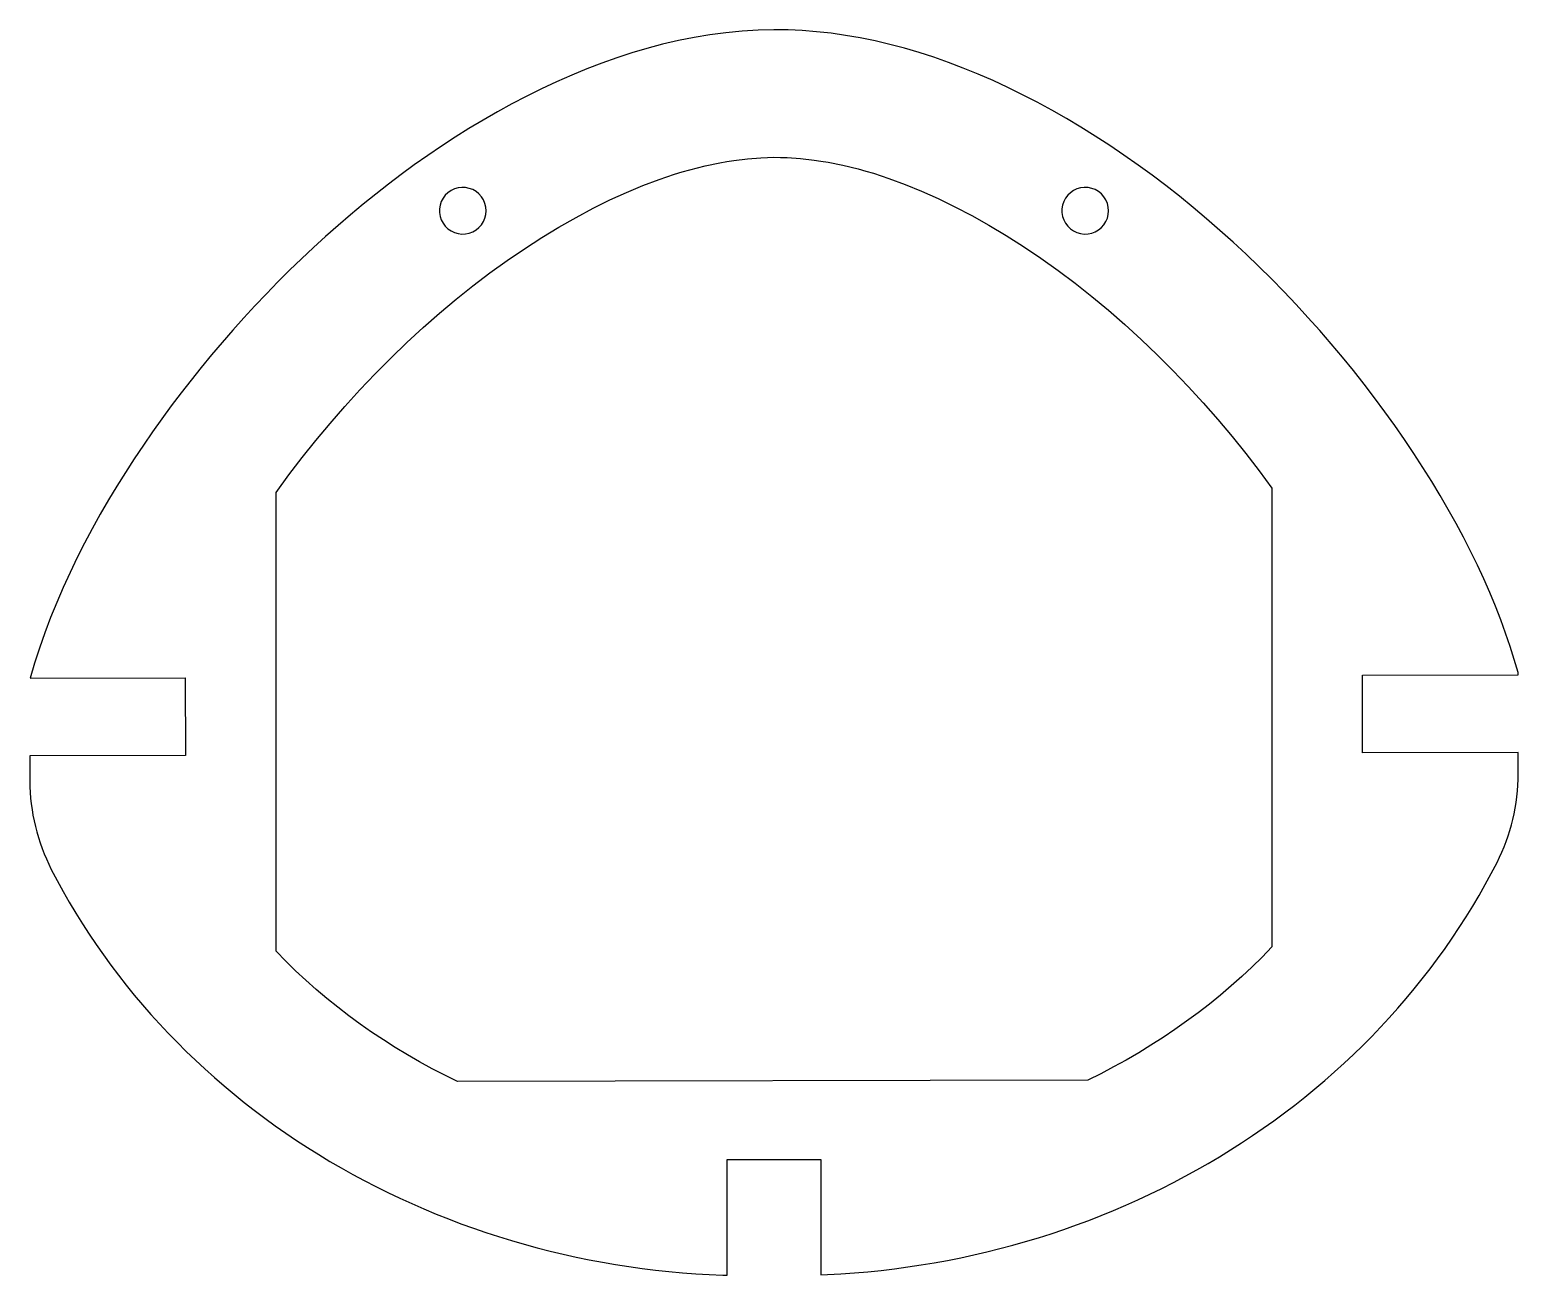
# Model space of a CAD drawing. Header units: millimetres. Extents: x 0 to 95.6, y 0 to 80.
import ezdxf

# ---------------------------------------------------------------- set-up
doc = ezdxf.new("R2010")
doc.units = ezdxf.units.MM

msp = doc.modelspace()

# ---------------------------------------------------------------- linework, layer by layer
for points in [[(43.665, 0.046), (44.531, 0.008), (44.824, 0), (44.824, 7.426), (50.824, 7.426), (50.824, 0.026), (51.262, 0.043), (52.125, 0.09), (52.987, 0.151), (53.848, 0.225), (54.708, 0.313), (55.566, 0.415), (56.422, 0.529), (57.275, 0.658), (58.126, 0.799), (58.975, 0.954), (59.82, 1.123), (60.662, 1.304), (61.501, 1.499), (62.336, 1.707), (63.167, 1.928), (63.993, 2.162), (64.815, 2.409), (65.633, 2.669), (66.445, 2.942), (67.252, 3.227), (68.054, 3.525), (68.85, 3.836), (69.64, 4.159), (70.424, 4.495), (71.201, 4.842), (71.972, 5.202), (72.736, 5.574), (73.492, 5.958), (74.242, 6.353), (74.984, 6.761), (75.718, 7.18), (76.444, 7.61), (77.162, 8.052), (77.871, 8.505), (78.572, 8.969), (79.264, 9.443), (79.947, 9.929), (80.62, 10.425), (81.284, 10.932), (81.939, 11.449), (82.583, 11.976), (83.218, 12.514), (83.842, 13.061), (84.456, 13.618), (85.059, 14.184), (85.652, 14.76), (86.233, 15.345), (86.803, 15.939), (87.362, 16.542), (87.91, 17.153), (88.446, 17.773), (88.97, 18.401), (89.482, 19.037), (89.982, 19.682), (90.47, 20.334), (90.945, 20.993), (91.408, 21.66), (91.858, 22.334), (92.295, 23.015), (92.72, 23.702), (93.131, 24.396), (93.529, 25.097), (93.913, 25.803), (94.285, 26.515), (94.448, 26.848), (94.6, 27.185), (94.743, 27.526), (94.876, 27.871), (94.998, 28.22), (95.111, 28.573), (95.212, 28.928), (95.304, 29.287), (95.384, 29.648), (95.454, 30.011), (95.514, 30.376), (95.562, 30.743), (95.6, 31.111), (95.627, 31.48), (95.643, 31.849), (95.647, 32.219), (95.644, 33.573), (85.644, 33.551), (85.633, 38.551), (95.633, 38.573), (95.633, 38.722), (95.391, 39.556), (95.125, 40.4), (94.834, 41.252), (94.519, 42.112), (94.18, 42.98), (93.817, 43.854), (93.43, 44.735), (93.02, 45.62), (92.586, 46.51), (92.129, 47.404), (91.651, 48.3), (91.15, 49.199), (90.628, 50.098), (90.085, 50.998), (89.521, 51.898), (88.938, 52.796), (88.336, 53.692), (87.715, 54.586), (87.075, 55.475), (86.418, 56.36), (85.744, 57.24), (85.054, 58.114), (84.348, 58.98), (83.626, 59.838), (82.889, 60.688), (82.137, 61.53), (81.37, 62.363), (80.586, 63.187), (79.787, 64.002), (78.978, 64.803), (78.162, 65.585), (77.333, 66.356), (76.482, 67.12), (75.619, 67.872), (74.75, 68.602), (73.877, 69.311), (72.999, 70), (72.114, 70.67), (71.219, 71.323), (70.313, 71.96), (69.395, 72.58), (68.472, 73.18), (67.549, 73.755), (66.62, 74.309), (65.68, 74.844), (64.737, 75.356), (63.799, 75.841), (62.856, 76.302), (61.898, 76.745), (60.936, 77.164), (59.981, 77.552), (59.032, 77.912), (58.084, 78.244), (57.142, 78.547), (56.206, 78.822), (55.267, 79.07), (54.316, 79.292), (53.364, 79.487), (52.422, 79.651), (51.489, 79.783), (50.563, 79.885), (49.643, 79.957), (48.73, 79.999), (47.823, 80.01), (46.807, 79.987), (45.778, 79.925), (44.733, 79.822), (43.695, 79.685), (42.684, 79.516), (41.683, 79.315), (40.666, 79.078), (39.642, 78.806), (38.688, 78.524), (37.729, 78.212), (36.766, 77.871), (35.801, 77.501), (34.83, 77.101), (33.857, 76.673), (32.88, 76.216), (31.899, 75.729), (30.979, 75.247), (30.059, 74.741), (29.132, 74.208), (28.219, 73.658), (27.333, 73.103), (26.459, 72.532), (25.579, 71.935), (24.711, 71.325), (23.873, 70.714), (23.053, 70.095), (22.234, 69.457), (21.419, 68.8), (20.611, 68.129), (19.808, 67.441), (19.01, 66.733), (18.222, 66.015), (17.453, 65.293), (16.697, 64.561), (15.946, 63.813), (15.203, 63.052), (14.473, 62.282), (13.756, 61.505), (13.052, 60.72), (12.361, 59.928), (11.683, 59.128), (11.018, 58.32), (10.364, 57.504), (9.723, 56.68), (9.095, 55.849), (8.483, 55.015), (7.89, 54.181), (7.304, 53.332), (6.719, 52.455), (6.147, 51.571), (5.6, 50.695), (5.065, 49.805), (4.531, 48.882), (4.011, 47.948), (3.522, 47.03), (3.051, 46.103), (2.588, 45.144), (2.143, 44.176), (1.73, 43.222), (1.342, 42.263), (0.969, 41.278), (0.621, 40.288), (0.308, 39.315), (0.028, 38.357), (9.989, 38.379), (10, 33.38), (0, 33.357), (0.003, 31.753), (0.01, 31.385), (0.027, 31.017), (0.056, 30.649), (0.095, 30.283), (0.144, 29.918), (0.205, 29.554), (0.276, 29.192), (0.358, 28.833), (0.45, 28.476), (0.553, 28.122), (0.666, 27.771), (0.789, 27.424), (0.922, 27.08), (1.066, 26.741), (1.219, 26.406), (1.382, 26.075), (1.755, 25.364), (2.142, 24.659), (2.542, 23.961), (2.955, 23.269), (3.381, 22.584), (3.82, 21.907), (4.272, 21.236), (4.736, 20.572), (5.213, 19.917), (5.703, 19.269), (6.204, 18.628), (6.718, 17.996), (7.243, 17.372), (7.781, 16.757), (8.33, 16.15), (8.891, 15.552), (9.463, 14.963), (10.046, 14.383), (10.641, 13.813), (11.246, 13.252), (11.862, 12.7), (12.489, 12.158), (13.125, 11.627), (13.772, 11.105), (14.429, 10.593), (15.095, 10.092), (15.771, 9.602), (16.456, 9.122), (17.15, 8.653), (17.853, 8.196), (18.565, 7.749), (19.285, 7.314), (20.013, 6.89), (20.75, 6.479), (21.494, 6.078), (22.246, 5.69), (23.005, 5.314), (23.772, 4.949), (24.545, 4.597), (25.325, 4.257), (26.111, 3.929), (26.903, 3.614), (27.701, 3.311), (28.505, 3.021), (29.314, 2.744), (30.128, 2.479), (30.947, 2.228), (31.771, 1.989), (32.6, 1.764), (33.432, 1.552), (34.269, 1.353), (35.109, 1.167), (35.953, 0.994), (36.799, 0.835), (37.649, 0.689), (38.502, 0.557), (39.358, 0.438), (40.215, 0.332), (41.075, 0.24), (41.937, 0.162), (42.8, 0.097)], [(68.825, 12.948), (67.991, 12.535), (27.482, 12.443), (26.661, 12.848), (25.851, 13.269), (25.051, 13.707), (24.263, 14.161), (23.486, 14.632), (22.722, 15.119), (21.969, 15.621), (21.23, 16.139), (20.504, 16.673), (19.792, 17.221), (19.093, 17.784), (18.409, 18.362), (17.74, 18.953), (17.086, 19.559), (16.447, 20.178), (15.823, 20.81), (15.823, 50.284), (16.65, 51.414), (17.502, 52.528), (18.382, 53.63), (19.293, 54.722), (20.236, 55.805), (21.203, 56.869), (22.187, 57.904), (23.192, 58.917), (24.226, 59.913), (25.278, 60.882), (26.334, 61.811), (27.399, 62.703), (28.477, 63.563), (29.57, 64.392), (30.678, 65.189), (31.789, 65.947), (32.896, 66.661), (34, 67.331), (35.104, 67.961), (36.198, 68.545), (37.276, 69.079), (38.343, 69.566), (39.404, 70.008), (40.441, 70.399), (41.439, 70.735), (41.929, 70.885), (42.418, 71.023), (43.392, 71.269), (44.342, 71.469), (44.799, 71.551), (45.245, 71.621), (46.118, 71.727), (46.978, 71.793), (47.403, 71.81), (47.823, 71.818), (48.243, 71.814), (48.667, 71.8), (49.526, 71.742), (50.397, 71.644), (50.842, 71.578), (51.299, 71.5), (52.25, 71.308), (53.227, 71.07), (53.716, 70.936), (54.208, 70.79), (55.208, 70.462), (56.245, 70.08), (57.305, 69.648), (58.372, 69.17), (59.449, 68.645), (60.538, 68.073), (61.638, 67.455), (62.746, 66.792), (63.858, 66.085), (64.97, 65.336), (66.077, 64.55), (67.17, 63.731), (68.248, 62.88), (69.313, 61.997), (70.369, 61.077), (71.42, 60.117), (72.455, 59.13), (73.46, 58.126), (74.443, 57.1), (75.41, 56.044), (76.354, 54.968), (77.265, 53.884), (78.145, 52.79), (78.997, 51.683), (79.823, 50.56), (79.823, 21.086), (79.192, 20.441), (78.544, 19.808), (77.881, 19.19), (77.202, 18.585), (76.508, 17.995), (75.8, 17.419), (75.077, 16.859), (74.34, 16.313), (73.589, 15.784), (72.826, 15.27), (72.049, 14.772), (71.261, 14.291), (70.46, 13.826), (69.648, 13.379)], [(29.324, 68.383), (29.305, 68.624), (29.247, 68.858), (29.152, 69.081), (29.023, 69.285), (28.863, 69.465), (28.676, 69.618), (28.467, 69.739), (28.241, 69.824), (28.005, 69.873), (27.764, 69.882), (27.524, 69.853), (27.292, 69.786), (27.074, 69.683), (26.875, 69.545), (26.701, 69.378), (26.556, 69.185), (26.444, 68.971), (26.368, 68.742), (26.329, 68.504), (26.329, 68.263), (26.368, 68.024), (26.444, 67.796), (26.556, 67.582), (26.701, 67.389), (26.875, 67.222), (27.074, 67.084), (27.292, 66.981), (27.524, 66.914), (27.764, 66.885), (28.005, 66.894), (28.241, 66.943), (28.467, 67.028), (28.676, 67.149), (28.863, 67.302), (29.023, 67.482), (29.152, 67.686), (29.247, 67.908), (29.305, 68.143)], [(69.324, 68.383), (69.305, 68.624), (69.247, 68.858), (69.152, 69.081), (69.023, 69.285), (68.863, 69.465), (68.676, 69.618), (68.467, 69.739), (68.241, 69.824), (68.005, 69.873), (67.764, 69.882), (67.524, 69.853), (67.292, 69.786), (67.074, 69.683), (66.875, 69.545), (66.701, 69.378), (66.556, 69.185), (66.444, 68.971), (66.368, 68.742), (66.329, 68.504), (66.329, 68.263), (66.368, 68.024), (66.444, 67.796), (66.556, 67.582), (66.701, 67.389), (66.875, 67.222), (67.074, 67.084), (67.292, 66.981), (67.524, 66.914), (67.764, 66.885), (68.005, 66.894), (68.241, 66.943), (68.467, 67.028), (68.676, 67.149), (68.863, 67.302), (69.023, 67.482), (69.152, 67.686), (69.247, 67.908), (69.305, 68.143)]]:
    msp.add_lwpolyline(points, close=True)

doc.saveas('drawing.dxf')
